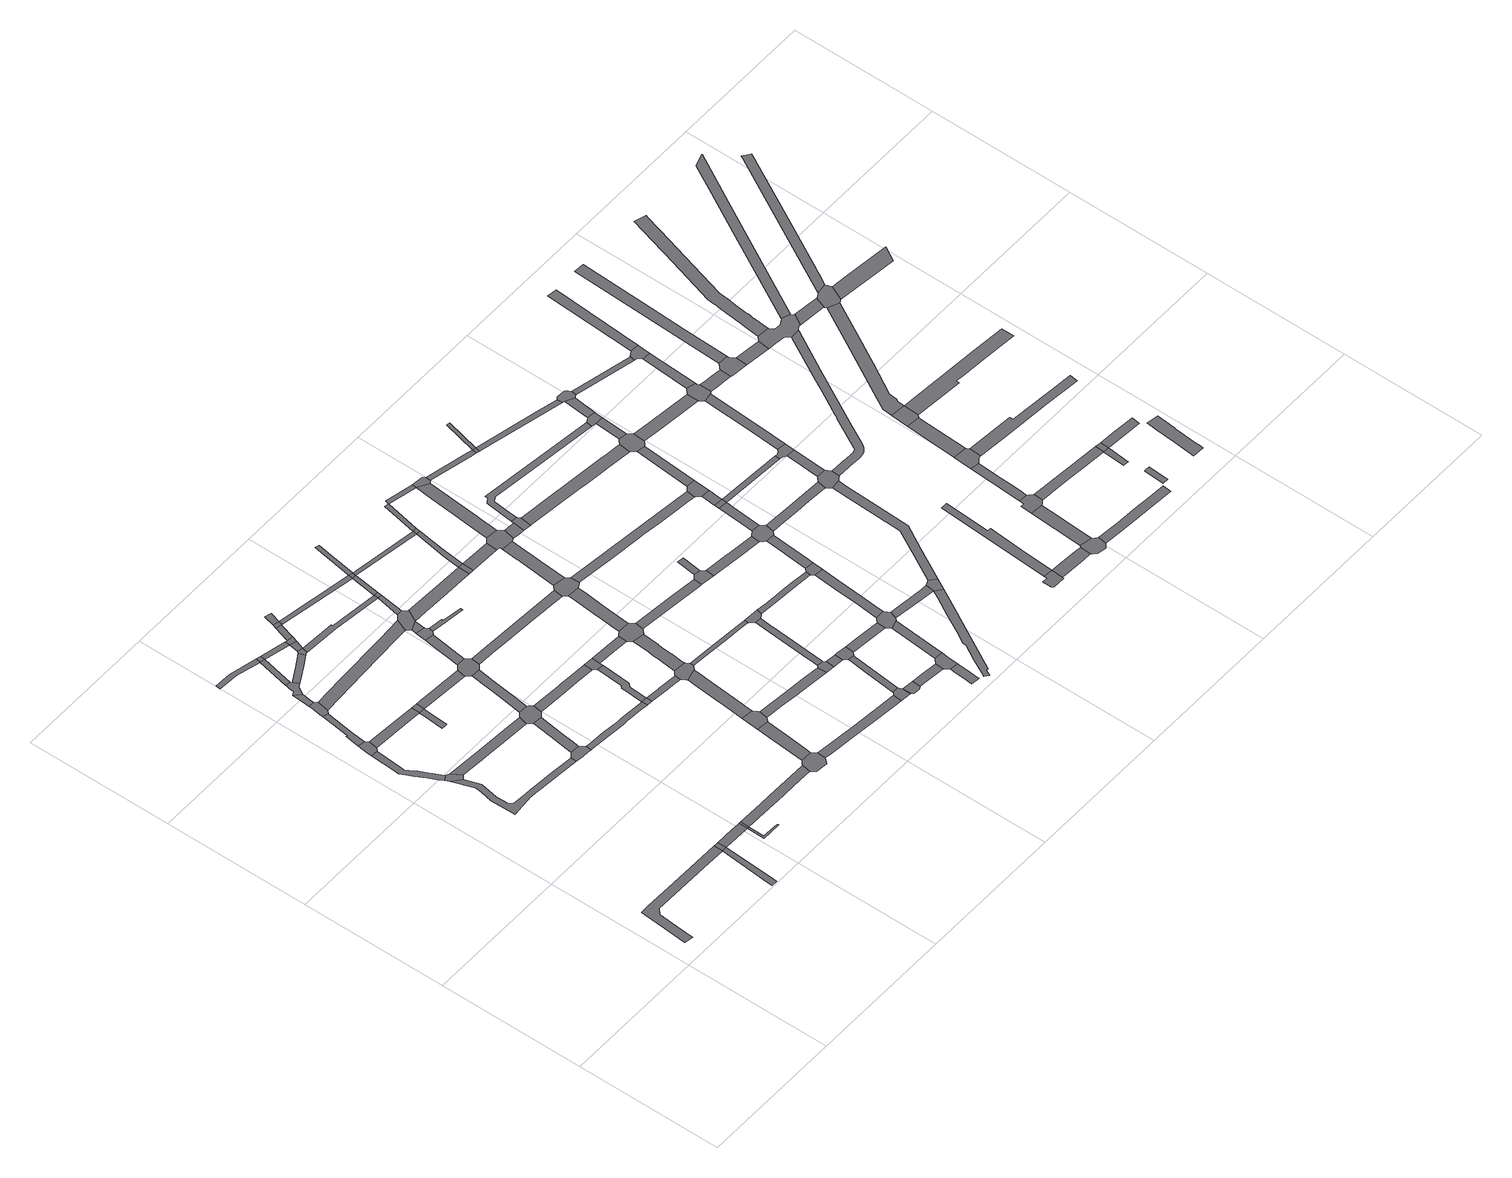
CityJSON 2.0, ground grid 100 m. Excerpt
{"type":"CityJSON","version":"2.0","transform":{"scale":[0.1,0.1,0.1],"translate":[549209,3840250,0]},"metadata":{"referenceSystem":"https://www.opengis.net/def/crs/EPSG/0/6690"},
"CityObjects":{
"road1":{"type":"Road","attributes":{"RoadStructureAttribute.sectionType":"1"},"geometry":[{"type":"MultiSurface","lod":"1","boundaries":[[[0,1,2,3,4,5,6,7,8,9,10,11,12,13,14,15,16,17]]]}]},
"road2":{"type":"Road","attributes":{"RoadStructureAttribute.sectionType":"1"},"geometry":[{"type":"MultiSurface","lod":"1","boundaries":[[[18,19,20,21,22,23,24,25,26,27,28,29,30,31,32,33,34,35,36,37,38,39,40,41,42]]]}]},
"road3":{"type":"Road","attributes":{"RoadStructureAttribute.sectionType":"1"},"geometry":[{"type":"MultiSurface","lod":"1","boundaries":[[[16,43,44,45,46,47]]]}]},
"road4":{"type":"Road","geometry":[{"type":"MultiSurface","lod":"1","boundaries":[[[32,31,48,49,50,51]]]}]},
"road5":{"type":"Road","geometry":[{"type":"MultiSurface","lod":"1","boundaries":[[[52,53,18,42,54,55,56]]]}]},
"road6":{"type":"Road","geometry":[{"type":"MultiSurface","lod":"1","boundaries":[[[17,16,47,57]]]}]},
"road7":{"type":"Road","attributes":{"RoadStructureAttribute.sectionType":"1"},"geometry":[{"type":"MultiSurface","lod":"1","boundaries":[[[58,59,60,61,52,56,62,63]]]}]},
"road8":{"type":"Road","attributes":{"RoadStructureAttribute.sectionType":"1"},"geometry":[{"type":"MultiSurface","lod":"1","boundaries":[[[48,64,65,66,67,68,69,70,71,72,73,74,75,76,77,78,79,80,81,82,83,84,85,86,49]]]}]},
"road9":{"type":"Road","attributes":{"RoadStructureAttribute.sectionType":"1"},"geometry":[{"type":"MultiSurface","lod":"1","boundaries":[[[87,57,47,88,89,90,91,92,93]]]}]},
"road10":{"type":"Road","geometry":[{"type":"MultiSurface","lod":"1","boundaries":[[[94,95,96,97,98,58,63,99,100,101]]]}]},
"road11":{"type":"Road","attributes":{"RoadStructureAttribute.sectionType":"1"},"geometry":[{"type":"MultiSurface","lod":"1","boundaries":[[[55,54,102,103,104]]]}]},
"road12":{"type":"Road","attributes":{"RoadStructureAttribute.sectionType":"1"},"geometry":[{"type":"MultiSurface","lod":"1","boundaries":[[[105,106,107,95,94,108,109]]]}]},
"road13":{"type":"Road","geometry":[{"type":"MultiSurface","lod":"1","boundaries":[[[93,92,110,111]]]}]},
"road14":{"type":"Road","attributes":{"RoadStructureAttribute.sectionType":"1"},"geometry":[{"type":"MultiSurface","lod":"1","boundaries":[[[112,113,114,51,50,115,116,117,118,119]]]}]},
"road15":{"type":"Road","attributes":{"RoadStructureAttribute.sectionType":"1"},"geometry":[{"type":"MultiSurface","lod":"1","boundaries":[[[120,121,122,123,124,125]]]}]},
"road16":{"type":"Road","geometry":[{"type":"MultiSurface","lod":"1","boundaries":[[[126,127,128,129,130,131,105,109,132,133,134,135,136]]]}]},
"road17":{"type":"Road","geometry":[{"type":"MultiSurface","lod":"1","boundaries":[[[92,137,138,139,140,141,142,110]]]}]},
"road18":{"type":"Road","attributes":{"RoadStructureAttribute.sectionType":"1"},"geometry":[{"type":"MultiSurface","lod":"1","boundaries":[[[124,126,136,143]]]}]},
"road19":{"type":"Road","geometry":[{"type":"MultiSurface","lod":"1","boundaries":[[[103,144,145,146,147,148,149,150]]]}]},
"road20":{"type":"Road","geometry":[{"type":"MultiSurface","lod":"1","boundaries":[[[104,103,150,151]]]}]},
"road21":{"type":"Road","geometry":[{"type":"MultiSurface","lod":"1","boundaries":[[[125,124,143,152]]]}]},
"road22":{"type":"Road","geometry":[{"type":"MultiSurface","lod":"1","boundaries":[[[153,154,76,75,155,156,157,158,159,160]]]}]},
"road23":{"type":"Road","attributes":{"RoadStructureAttribute.sectionType":"1"},"geometry":[{"type":"MultiSurface","lod":"1","boundaries":[[[161,162,163,134,133,164,165]]]}]},
"road24":{"type":"Road","attributes":{"RoadStructureAttribute.sectionType":"1"},"geometry":[{"type":"MultiSurface","lod":"1","boundaries":[[[166,167,153,160,168,169,170]]]}]},
"road25":{"type":"Road","attributes":{"RoadStructureAttribute.sectionType":"1"},"geometry":[{"type":"MultiSurface","lod":"1","boundaries":[[[152,143,171,172,173]]]}]},
"road26":{"type":"Road","attributes":{"RoadStructureAttribute.sectionType":"1"},"geometry":[{"type":"MultiSurface","lod":"1","boundaries":[[[174,175,176,111,110,177,178,179,180,181]]]}]},
"road27":{"type":"Road","geometry":[{"type":"MultiSurface","lod":"1","boundaries":[[[182,183,161,165,184,185,186]]]}]},
"road28":{"type":"Road","attributes":{"RoadStructureAttribute.sectionType":"1"},"geometry":[{"type":"MultiSurface","lod":"1","boundaries":[[[187,151,150,188,189]]]}]},
"road29":{"type":"Road","attributes":{"RoadStructureAttribute.sectionType":"1"},"geometry":[{"type":"MultiSurface","lod":"1","boundaries":[[[172,182,186,190]]]}]},
"road30":{"type":"Road","attributes":{"RoadStructureAttribute.sectionType":"1"},"geometry":[{"type":"MultiSurface","lod":"1","boundaries":[[[191,192,193,101,100,194,195,196,197,198]]]}]},
"road31":{"type":"Road","geometry":[{"type":"MultiSurface","lod":"1","boundaries":[[[199,200,201,119,118,202,203,166,170,204,205,206,207,208,209,210]]]}]},
"road32":{"type":"Road","geometry":[{"type":"MultiSurface","lod":"1","boundaries":[[[173,172,190,211,212]]]}]},
"road33":{"type":"Road","attributes":{"RoadStructureAttribute.sectionType":"1"},"geometry":[{"type":"MultiSurface","lod":"1","boundaries":[[[213,214,212,211,215,216]]]}]},
"road34":{"type":"Road","attributes":{"RoadStructureAttribute.sectionType":"1"},"geometry":[{"type":"MultiSurface","lod":"1","boundaries":[[[217,218,219,220,199,210,221,222,223]]]}]},
"road35":{"type":"Road","attributes":{"RoadStructureAttribute.sectionType":"1"},"geometry":[{"type":"MultiSurface","lod":"1","boundaries":[[[224,225,226,227,228,229,230,158,157,231,232,233,234,235,236,237,238]]]}]},
"road36":{"type":"Road","geometry":[{"type":"MultiSurface","lod":"1","boundaries":[[[239,240,213,216,241,242]]]}]},
"road37":{"type":"Road","attributes":{"RoadStructureAttribute.sectionType":"1"},"geometry":[{"type":"MultiSurface","lod":"1","boundaries":[[[243,244,239,242,245]]]}]},
"road38":{"type":"Road","geometry":[{"type":"MultiSurface","lod":"1","boundaries":[[[246,247,248,189,188,249,250,217,223,251,252,253,254,255,256,257]]]}]},
"road39":{"type":"Road","attributes":{"RoadStructureAttribute.sectionType":"1"},"geometry":[{"type":"MultiSurface","lod":"1","boundaries":[[[258,259,260,261,186,185,262,263,264]]]}]},
"road40":{"type":"Road","attributes":{"RoadStructureAttribute.sectionType":"1"},"geometry":[{"type":"MultiSurface","lod":"1","boundaries":[[[265,266,267,268,207,206,269,270,271,272]]]}]},
"road41":{"type":"Road","geometry":[{"type":"MultiSurface","lod":"1","boundaries":[[[273,274,275,181,180,276,277,278,279,280,281,282]]]}]},
"road42":{"type":"Road","attributes":{"RoadStructureAttribute.sectionType":"1"},"geometry":[{"type":"MultiSurface","lod":"1","boundaries":[[[283,284,246,257,285]]]}]},
"road43":{"type":"Road","geometry":[{"type":"MultiSurface","lod":"1","boundaries":[[[238,237,286,287]]]}]},
"road44":{"type":"Road","attributes":{"RoadStructureAttribute.sectionType":"1"},"geometry":[{"type":"MultiSurface","lod":"1","boundaries":[[[288,289,290,291,292,273,282,293,294,295]]]}]},
"road45":{"type":"Road","geometry":[{"type":"MultiSurface","lod":"1","boundaries":[[[296,297,283,285,298,299,300]]]}]},
"road46":{"type":"Road","attributes":{"RoadStructureAttribute.sectionType":"1"},"geometry":[{"type":"MultiSurface","lod":"1","boundaries":[[[301,242,241,302,303]]]}]},
"road47":{"type":"Road","attributes":{"RoadStructureAttribute.sectionType":"1"},"geometry":[{"type":"MultiSurface","lod":"1","boundaries":[[[304,305,296,300]]]}]},
"road48":{"type":"Road","geometry":[{"type":"MultiSurface","lod":"1","boundaries":[[[306,307,308,309,191,198,310,311,305,304,312]]]}]},
"road49":{"type":"Road","attributes":{"RoadStructureAttribute.sectionType":"1"},"geometry":[{"type":"MultiSurface","lod":"1","boundaries":[[[313,314,315,316,317,318,238,287,319,320,321,322,323]]]}]},
"road50":{"type":"Road","geometry":[{"type":"MultiSurface","lod":"1","boundaries":[[[324,325,288,295,326,327,328,329]]]}]},
"road51":{"type":"Road","attributes":{"RoadStructureAttribute.sectionType":"1"},"geometry":[{"type":"MultiSurface","lod":"1","boundaries":[[[330,331,332,287,286,333,334,335,336,337,338]]]}]},
"road52":{"type":"Road","attributes":{"RoadStructureAttribute.sectionType":"1"},"geometry":[{"type":"MultiSurface","lod":"1","boundaries":[[[263,308,307,339]]]}]},
"road53":{"type":"Road","geometry":[{"type":"MultiSurface","lod":"1","boundaries":[[[272,271,313,323,340,341]]]}]},
"road54":{"type":"Road","attributes":{"RoadStructureAttribute.sectionType":"1"},"geometry":[{"type":"MultiSurface","lod":"1","boundaries":[[[342,343,344,345,346,299,298]]]}]},
"road55":{"type":"Road","geometry":[{"type":"MultiSurface","lod":"1","boundaries":[[[347,348,264,263,339]]]}]},
"road56":{"type":"Road","attributes":{"RoadStructureAttribute.sectionType":"1"},"geometry":[{"type":"MultiSurface","lod":"1","boundaries":[[[349,350,351,352,353,354,355,356,357,358,359,360,361,362,363,324,329]]]}]},
"road57":{"type":"Road","attributes":{"RoadStructureAttribute.sectionType":"1"},"geometry":[{"type":"MultiSurface","lod":"1","boundaries":[[[302,264,348,364]]]}]},
"road58":{"type":"Road","attributes":{"RoadStructureAttribute.sectionType":"1"},"geometry":[{"type":"MultiSurface","lod":"1","boundaries":[[[365,366,254,253,367,368,369,370,371]]]}]},
"road59":{"type":"Road","attributes":{"RoadStructureAttribute.sectionType":"1"},"geometry":[{"type":"MultiSurface","lod":"1","boundaries":[[[372,373,374,375,281,280,376,377,378,379,380,381,382,383]]]}]},
"road60":{"type":"Road","geometry":[{"type":"MultiSurface","lod":"1","boundaries":[[[303,302,364,384]]]}]},
"road61":{"type":"Road","attributes":{"RoadStructureAttribute.sectionType":"1"},"geometry":[{"type":"MultiSurface","lod":"1","boundaries":[[[385,341,340,386,387,388,389]]]}]},
"road62":{"type":"Road","geometry":[{"type":"MultiSurface","lod":"1","boundaries":[[[390,391,338,337,392,393,394,359,358,395,396,397,398,399]]]}]},
"road63":{"type":"Road","attributes":{"RoadStructureAttribute.sectionType":"1"},"geometry":[{"type":"MultiSurface","lod":"1","boundaries":[[[400,401,402,403,312,304,404,405,406,407,408,409,410]]]}]},
"road64":{"type":"Road","attributes":{"RoadStructureAttribute.sectionType":"1"},"geometry":[{"type":"MultiSurface","lod":"1","boundaries":[[[411,412,303,384,413,414,415]]]}]},
"road65":{"type":"Road","attributes":{"RoadStructureAttribute.sectionType":"1"},"geometry":[{"type":"MultiSurface","lod":"1","boundaries":[[[416,417,418,419,420,327,326,421,422,423,424,425,426]]]}]},
"road66":{"type":"Road","attributes":{"RoadStructureAttribute.sectionType":"1"},"geometry":[{"type":"MultiSurface","lod":"1","boundaries":[[[427,428,429,430,431,432,433,434,390,399,435,436,437,438,439,440,441]]]}]},
"road67":{"type":"Road","geometry":[{"type":"MultiSurface","lod":"1","boundaries":[[[442,443,389,388,444,427,441,445,446,447,448,449]]]}]},
"road68":{"type":"Road","attributes":{"RoadStructureAttribute.sectionType":"1"},"geometry":[{"type":"MultiSurface","lod":"1","boundaries":[[[450,384,364,451,452,453]]]}]},
"road69":{"type":"Road","attributes":{"RoadStructureAttribute.sectionType":"1"},"geometry":[{"type":"MultiSurface","lod":"1","boundaries":[[[454,455,456,457,458,459,442,449,460,461,462]]]}]},
"road70":{"type":"Road","geometry":[{"type":"MultiSurface","lod":"1","boundaries":[[[410,409,463,464,465]]]}]},
"road71":{"type":"Road","attributes":{"RoadStructureAttribute.sectionType":"1"},"geometry":[{"type":"MultiSurface","lod":"1","boundaries":[[[466,397,396,467,468,469,470,471,472,473]]]}]},
"road72":{"type":"Road","geometry":[{"type":"MultiSurface","lod":"1","boundaries":[[[474,475,476,383,382,477,478]]]}]},
"road73":{"type":"Road","attributes":{"RoadStructureAttribute.sectionType":"1"},"geometry":[{"type":"MultiSurface","lod":"1","boundaries":[[[478,477,479]]]}]},
"road74":{"type":"Road","geometry":[{"type":"MultiSurface","lod":"1","boundaries":[[[480,481,482,483,426,425,484,485,486,487]]]}]},
"road75":{"type":"Road","attributes":{"RoadStructureAttribute.sectionType":"1"},"geometry":[{"type":"MultiSurface","lod":"1","boundaries":[[[452,488,410,465,489,490]]]}]},
"road76":{"type":"Road","geometry":[{"type":"MultiSurface","lod":"1","boundaries":[[[491,492,371,370,493,494,454,462,495,496,497,498,499,500]]]}]},
"road77":{"type":"Road","geometry":[{"type":"MultiSurface","lod":"1","boundaries":[[[478,479,501,502,503,504]]]}]},
"road78":{"type":"Road","attributes":{"RoadStructureAttribute.sectionType":"1"},"geometry":[{"type":"MultiSurface","lod":"1","boundaries":[[[505,506,475,474,507,508]]]}]},
"road79":{"type":"Road","attributes":{"RoadStructureAttribute.sectionType":"1"},"geometry":[{"type":"MultiSurface","lod":"1","boundaries":[[[509,465,464,510,511]]]}]},
"road80":{"type":"Road","attributes":{"RoadStructureAttribute.sectionType":"1"},"geometry":[{"type":"MultiSurface","lod":"1","boundaries":[[[512,485,484,513,514]]]}]},
"road81":{"type":"Road","attributes":{"RoadStructureAttribute.sectionType":"1"},"geometry":[{"type":"MultiSurface","lod":"1","boundaries":[[[515,516,517,518,519,520,480,487,521,522,523,524]]]}]},
"road82":{"type":"Road","geometry":[{"type":"MultiSurface","lod":"1","boundaries":[[[525,453,452,490]]]}]},
"road83":{"type":"Road","attributes":{"RoadStructureAttribute.sectionType":"1"},"geometry":[{"type":"MultiSurface","lod":"1","boundaries":[[[526,527,447,446,528,529,530,531,532,533,534,535]]]}]},
"road84":{"type":"Road","attributes":{"RoadStructureAttribute.sectionType":"1"},"geometry":[{"type":"MultiSurface","lod":"1","boundaries":[[[536,537,538,539,491,500,540,541,542,543]]]}]},
"road85":{"type":"Road","geometry":[{"type":"MultiSurface","lod":"1","boundaries":[[[544,514,513,505,508,545,546]]]}]},
"road86":{"type":"Road","attributes":{"RoadStructureAttribute.sectionType":"1"},"geometry":[{"type":"MultiSurface","lod":"1","boundaries":[[[547,504,503,548,549,550,551]]]}]},
"road87":{"type":"Road","attributes":{"RoadStructureAttribute.sectionType":"1"},"geometry":[{"type":"MultiSurface","lod":"1","boundaries":[[[552,453,525,553]]]}]},
"road88":{"type":"Road","geometry":[{"type":"MultiSurface","lod":"1","boundaries":[[[554,555,473,472,556,515,524,557,558,559]]]}]},
"road89":{"type":"Road","geometry":[{"type":"MultiSurface","lod":"1","boundaries":[[[560,561,562,511,510,563,536,543,564,565,566,567]]]}]},
"road90":{"type":"Road","attributes":{"RoadStructureAttribute.sectionType":"1"},"geometry":[{"type":"MultiSurface","lod":"1","boundaries":[[[568,569,570,571,572,573,574,575]]]}]},
"road91":{"type":"Road","geometry":[{"type":"MultiSurface","lod":"1","boundaries":[[[576,551,550,568,575,577,578]]]}]},
"road92":{"type":"Road","attributes":{"RoadStructureAttribute.sectionType":"1"},"geometry":[{"type":"MultiSurface","lod":"1","boundaries":[[[579,580,546,545,581,582,583,584,585]]]}]},
"road93":{"type":"Road","attributes":{"RoadStructureAttribute.sectionType":"1"},"geometry":[{"type":"MultiSurface","lod":"1","boundaries":[[[586,587,565,564,588,589,590]]]}]},
"road94":{"type":"Road","attributes":{"RoadStructureAttribute.sectionType":"1"},"geometry":[{"type":"MultiSurface","lod":"1","boundaries":[[[591,553,592,593,594,595]]]}]},
"road95":{"type":"Road","attributes":{"RoadStructureAttribute.sectionType":"1"},"geometry":[{"type":"MultiSurface","lod":"1","boundaries":[[[594,596,597,598,560,567,599,600,601,602,603]]]}]},
"road96":{"type":"Road","geometry":[{"type":"MultiSurface","lod":"1","boundaries":[[[604,590,589,605,606,607]]]}]},
"road97":{"type":"Road","geometry":[{"type":"MultiSurface","lod":"1","boundaries":[[[608,535,534,609,610,611]]]}]},
"road98":{"type":"Road","attributes":{"RoadStructureAttribute.sectionType":"1"},"geometry":[{"type":"MultiSurface","lod":"1","boundaries":[[[612,613,614,615,576,578]]]}]},
"road99":{"type":"Road","geometry":[{"type":"MultiSurface","lod":"1","boundaries":[[[616,617,608,611]]]}]},
"road100":{"type":"Road","attributes":{"RoadStructureAttribute.sectionType":"1"},"geometry":[{"type":"MultiSurface","lod":"1","boundaries":[[[618,619,620,559,558,621,622,623,624,625]]]}]},
"road101":{"type":"Road","geometry":[{"type":"MultiSurface","lod":"1","boundaries":[[[595,594,603,626,627,628,629,630,631]]]}]},
"road102":{"type":"Road","geometry":[{"type":"MultiSurface","lod":"1","boundaries":[[[632,633,634,635,585,584,613,612,636,637]]]}]},
"road103":{"type":"Road","attributes":{"RoadStructureAttribute.sectionType":"1"},"geometry":[{"type":"MultiSurface","lod":"1","boundaries":[[[638,497,496,639,640,641,642,643,644,645,646,647]]]}]},
"road104":{"type":"Road","attributes":{"RoadStructureAttribute.sectionType":"1"},"geometry":[{"type":"MultiSurface","lod":"1","boundaries":[[[648,649,650,651,652,653,654,655,656,657,658,659,660,661,662,663,664,665,666,667]]]}]},
"road105":{"type":"Road","attributes":{"RoadStructureAttribute.sectionType":"1"},"geometry":[{"type":"MultiSurface","lod":"1","boundaries":[[[668,669,670,671,633,632,672,673,674,675]]]}]},
"road106":{"type":"Road","attributes":{"RoadStructureAttribute.sectionType":"1"},"geometry":[{"type":"MultiSurface","lod":"1","boundaries":[[[676,677,678,610,609,679,680,681,682]]]}]},
"road107":{"type":"Road","attributes":{"RoadStructureAttribute.sectionType":"1"},"geometry":[{"type":"MultiSurface","lod":"1","boundaries":[[[683,684,685,686,687,637,636,688,648,689]]]}]},
"road108":{"type":"Road","attributes":{"RoadStructureAttribute.sectionType":"1"},"geometry":[{"type":"MultiSurface","lod":"1","boundaries":[[[690,691,629,628,692,693,694]]]}]},
"road109":{"type":"Road","geometry":[{"type":"MultiSurface","lod":"1","boundaries":[[[695,625,624,668,675,696]]]}]},
"road110":{"type":"Road","attributes":{"RoadStructureAttribute.sectionType":"1"},"geometry":[{"type":"MultiSurface","lod":"1","boundaries":[[[697,698,699,695,696,700,701]]]}]},
"road111":{"type":"Road","attributes":{"RoadStructureAttribute.sectionType":"1"},"geometry":[{"type":"MultiSurface","lod":"1","boundaries":[[[702,703,704,705,706,606,605,707,708,709,710,711,712,713,714]]]}]},
"road112":{"type":"Road","geometry":[{"type":"MultiSurface","lod":"1","boundaries":[[[694,693,715,716]]]}]},
"road113":{"type":"Road","geometry":[{"type":"MultiSurface","lod":"1","boundaries":[[[717,718,719,682,681,720,721,697,701,722,723,724,725,726]]]}]},
"road114":{"type":"Road","geometry":[{"type":"MultiSurface","lod":"1","boundaries":[[[727,689,648,667,728]]]}]},
"road115":{"type":"Road","attributes":{"RoadStructureAttribute.sectionType":"1"},"geometry":[{"type":"MultiSurface","lod":"1","boundaries":[[[729,730,731,732,733,734,604,607,735,736,737,738,739,740]]]}]},
"road116":{"type":"Road","attributes":{"RoadStructureAttribute.sectionType":"1"},"geometry":[{"type":"MultiSurface","lod":"1","boundaries":[[[741,694,716,742]]]}]},
"road117":{"type":"Road","attributes":{"RoadStructureAttribute.sectionType":"1"},"geometry":[{"type":"MultiSurface","lod":"1","boundaries":[[[743,744,745,746,717,726,747,748]]]}]},
"road118":{"type":"Road","geometry":[{"type":"MultiSurface","lod":"1","boundaries":[[[749,743,748,750]]]}]},
"road119":{"type":"Road","attributes":{"RoadStructureAttribute.sectionType":"1"},"geometry":[{"type":"MultiSurface","lod":"1","boundaries":[[[751,749,750,752,753]]]}]},
"road120":{"type":"Road","geometry":[{"type":"MultiSurface","lod":"1","boundaries":[[[754,755,756,647,646,757,758,759,760,751,753,761,762]]]}]},
"road121":{"type":"Road","attributes":{"RoadStructureAttribute.sectionType":"1"},"geometry":[{"type":"MultiSurface","lod":"1","boundaries":[[[763,764,765,716,715,766,767,768]]]}]},
"road122":{"type":"Road","attributes":{"RoadStructureAttribute.sectionType":"1"},"geometry":[{"type":"MultiSurface","lod":"1","boundaries":[[[769,723,722,770,771,772,773,774]]]}]},
"road123":{"type":"Road","attributes":{"RoadStructureAttribute.sectionType":"1"},"geometry":[{"type":"MultiSurface","lod":"1","boundaries":[[[775,776,777,778,779,780,781,782,783,784,785,786,787,788,727,728]]]}]},
"road124":{"type":"Road","attributes":{"RoadStructureAttribute.sectionType":"1"},"geometry":[{"type":"MultiSurface","lod":"1","boundaries":[[[789,754,762,790]]]}]},
"road125":{"type":"Road","geometry":[{"type":"MultiSurface","lod":"1","boundaries":[[[791,792,793,794,795,796,797,798,799,800]]]}]},
"road126":{"type":"Road","attributes":{"RoadStructureAttribute.sectionType":"1"},"geometry":[{"type":"MultiSurface","lod":"1","boundaries":[[[750,748,801,802]]]}]},
"road127":{"type":"Road","geometry":[{"type":"MultiSurface","lod":"1","boundaries":[[[803,804,714,713,805,789,790,806,807,808,809,810]]]}]},
"road128":{"type":"Road","attributes":{"RoadStructureAttribute.sectionType":"1"},"geometry":[{"type":"MultiSurface","lod":"1","boundaries":[[[811,803,810,812]]]}]},
"road129":{"type":"Road","attributes":{"RoadStructureAttribute.sectionType":"1"},"geometry":[{"type":"MultiSurface","lod":"1","boundaries":[[[799,813,814,815,816,817,818,800]]]}]},
"road130":{"type":"Road","attributes":{"RoadStructureAttribute.sectionType":"1"},"geometry":[{"type":"MultiSurface","lod":"1","boundaries":[[[819,820,821,822,823,824,791,800]]]}]},
"road131":{"type":"Road","geometry":[{"type":"MultiSurface","lod":"1","boundaries":[[[825,740,739,811,812,826,827]]]}]},
"road132":{"type":"Road","attributes":{"RoadStructureAttribute.sectionType":"1"},"geometry":[{"type":"MultiSurface","lod":"1","boundaries":[[[828,829,825,827,830]]]}]},
"road133":{"type":"Road","geometry":[{"type":"MultiSurface","lod":"1","boundaries":[[[831,832,833,774,773,781,780,834,835,836,837,838,839,840]]]}]},
"road134":{"type":"Road","geometry":[{"type":"MultiSurface","lod":"1","boundaries":[[[841,842,843,768,767,844,828,830,845,846,847,848,849]]]}]},
"road135":{"type":"Road","attributes":{"RoadStructureAttribute.sectionType":"1"},"geometry":[{"type":"MultiSurface","lod":"1","boundaries":[[[850,851,852,831,840,853]]]}]},
"road136":{"type":"Road","geometry":[{"type":"MultiSurface","lod":"1","boundaries":[[[854,816,815,855,856,857,858,859,860,861,862,863,864,865]]]}]},
"road137":{"type":"Road","attributes":{"RoadStructureAttribute.sectionType":"1"},"geometry":[{"type":"MultiSurface","lod":"1","boundaries":[[[866,808,807,867,868,869]]]}]},
"road138":{"type":"Road","geometry":[{"type":"MultiSurface","lod":"1","boundaries":[[[870,871,872,873,802,801,874,875,876,850,853,877,878]]]}]},
"road139":{"type":"Road","attributes":{"RoadStructureAttribute.sectionType":"1"},"geometry":[{"type":"MultiSurface","lod":"1","boundaries":[[[879,854,865,880,881,882,883]]]}]},
"road140":{"type":"Road","attributes":{"RoadStructureAttribute.sectionType":"1"},"geometry":[{"type":"MultiSurface","lod":"1","boundaries":[[[884,885,886,887,870,878]]]}]},
"road141":{"type":"Road","geometry":[{"type":"MultiSurface","lod":"1","boundaries":[[[888,889,890,891,892,879,883,893,894,895,896,897,898,899]]]}]},
"road142":{"type":"Road","attributes":{"RoadStructureAttribute.sectionType":"1"},"geometry":[{"type":"MultiSurface","lod":"1","boundaries":[[[900,847,846,901,902]]]}]},
"road143":{"type":"Road","attributes":{"RoadStructureAttribute.sectionType":"1"},"geometry":[{"type":"MultiSurface","lod":"1","boundaries":[[[903,904,888,899,905,906,907,908]]]}]},
"road144":{"type":"Road","geometry":[{"type":"MultiSurface","lod":"1","boundaries":[[[909,910,911,869,868,912,913,886,885,914,915,916,917,918,919,920,921,922,923,924,925]]]}]},
"road145":{"type":"Road","attributes":{"RoadStructureAttribute.sectionType":"1"},"geometry":[{"type":"MultiSurface","lod":"1","boundaries":[[[926,927,928,862,861,929,930,931,932,933,934,935]]]}]},
"road146":{"type":"Road","attributes":{"RoadStructureAttribute.sectionType":"1"},"geometry":[{"type":"MultiSurface","lod":"1","boundaries":[[[936,909,925,937]]]}]},
"road147":{"type":"Road","geometry":[{"type":"MultiSurface","lod":"1","boundaries":[[[938,903,908,939,940,941,942,943,944]]]}]},
"road148":{"type":"Road","attributes":{"RoadStructureAttribute.sectionType":"1"},"geometry":[{"type":"MultiSurface","lod":"1","boundaries":[[[945,946,947,948,918,917,949,950,951,952,953,954]]]}]},
"road149":{"type":"Road","geometry":[{"type":"MultiSurface","lod":"1","boundaries":[[[955,956,902,901,957,958,936,937,959]]]}]},
"road150":{"type":"Road","attributes":{"RoadStructureAttribute.sectionType":"1"},"geometry":[{"type":"MultiSurface","lod":"1","boundaries":[[[960,961,962,963,964,965,966,967,968,969,970,971,972,973,974,975,976,977,978,979,980,981,982,983,984,985,986,987,988,989,990,991,992,993,994,995,996,997,998,999,1000,1001,1002,1003,1004,1005,837,836]]]}]},
"road151":{"type":"Road","attributes":{"RoadStructureAttribute.sectionType":"1"},"geometry":[{"type":"MultiSurface","lod":"1","boundaries":[[[1006,1007,938,944,1008]]]}]},
"road152":{"type":"Road","attributes":{"RoadStructureAttribute.sectionType":"1"},"geometry":[{"type":"MultiSurface","lod":"1","boundaries":[[[1009,896,895,1010,1011,1012,1013,1014,1015]]]}]},
"road153":{"type":"Road","geometry":[{"type":"MultiSurface","lod":"1","boundaries":[[[1016,1017,1018,1019,954,953,1020,1021,1022,1023,1024,1025,1026,1027,1028,1029]]]}]},
"road154":{"type":"Road","geometry":[{"type":"MultiSurface","lod":"1","boundaries":[[[1030,1006,1008,1031,1032]]]}]},
"road155":{"type":"Road","attributes":{"RoadStructureAttribute.sectionType":"1"},"geometry":[{"type":"MultiSurface","lod":"1","boundaries":[[[1033,955,959,1034]]]}]},
"road156":{"type":"Road","geometry":[{"type":"MultiSurface","lod":"1","boundaries":[[[1035,1036,1037,1038,1039]]]}]},
"road157":{"type":"Road","attributes":{"RoadStructureAttribute.sectionType":"1"},"geometry":[{"type":"MultiSurface","lod":"1","boundaries":[[[1040,1024,1023,1041,1042]]]}]},
"road158":{"type":"Road","geometry":[{"type":"MultiSurface","lod":"1","boundaries":[[[1014,1043,1044,1045,1046]]]}]},
"road159":{"type":"Road","attributes":{"RoadStructureAttribute.sectionType":"1"},"geometry":[{"type":"MultiSurface","lod":"1","boundaries":[[[1047,1016,1029,1048,1049,1050]]]}]},
"road160":{"type":"Road","geometry":[{"type":"MultiSurface","lod":"1","boundaries":[[[1015,1014,1046,1051]]]}]},
"road161":{"type":"Road","attributes":{"RoadStructureAttribute.sectionType":"1"},"geometry":[{"type":"MultiSurface","lod":"1","boundaries":[[[1052,1053,1054,1055,943,942,1056,1057,1058,1059]]]}]},
"road162":{"type":"Road","attributes":{"RoadStructureAttribute.sectionType":"1"},"geometry":[{"type":"MultiSurface","lod":"1","boundaries":[[[1060,1061,1062,1063,1064,1030,1032,1065,1066,1067,1068,1069,1070,1071]]]}]},
"road163":{"type":"Road","attributes":{"RoadStructureAttribute.sectionType":"1"},"geometry":[{"type":"MultiSurface","lod":"1","boundaries":[[[1072,1051,1046,1073,1074,1075]]]}]},
"road164":{"type":"Road","geometry":[{"type":"MultiSurface","lod":"1","boundaries":[[[1076,1042,1041,1077,1078,1079,981,980,1080,1081,1082,1083,1084,1085,1086,1087,1088,1089,1090,1091,1092,1093,1094,1095,1096,1097,1098]]]}]},
"road165":{"type":"Road","attributes":{"RoadStructureAttribute.sectionType":"1"},"geometry":[{"type":"MultiSurface","lod":"1","boundaries":[[[1099,1100,1101,1102,1103,1104,1105,1106,1107,1108,1109,1110,1111,1112]]]}]},
"road166":{"type":"Road","attributes":{"RoadStructureAttribute.sectionType":"1"},"geometry":[{"type":"MultiSurface","lod":"1","boundaries":[[[1113,1032,1031,1114,1115,1116,1117,1118,1119]]]}]},
"road167":{"type":"Road","attributes":{"RoadStructureAttribute.sectionType":"1"},"geometry":[{"type":"MultiSurface","lod":"1","boundaries":[[[1120,1085,1084,1121,1122,1123,1124]]]}]},
"road168":{"type":"Road","attributes":{"RoadStructureAttribute.sectionType":"1"},"geometry":[{"type":"MultiSurface","lod":"1","boundaries":[[[1125,1126,1127,1128,1129,1130,1131,1132,1133,1134,1135,1136,1137,1138,1139,1140,1141,1076,1098,1142,1143,1144,1145,1146,1147,1148,1149,1150,1151,1152,1153,1154,1155,1156,1157,1158,1159,1160]]]}]},
"road169":{"type":"Road","geometry":[{"type":"MultiSurface","lod":"1","boundaries":[[[1161,1162,1163,1164,1165,1166,1124,1123,1167,1168,1169,1060,1071,1170,1171]]]}]},
"road170":{"type":"Road","attributes":{"RoadStructureAttribute.sectionType":"1"},"geometry":[{"type":"MultiSurface","lod":"1","boundaries":[[[1172,1171,1170,1173,1174]]]}]},
"road171":{"type":"Road","attributes":{"RoadStructureAttribute.sectionType":"1"},"geometry":[{"type":"MultiSurface","lod":"1","boundaries":[[[1175,1176,1177,1178,1179,1180,1181,1182,1183,1093,1092]]]}]},
"road172":{"type":"Road","attributes":{"RoadStructureAttribute.sectionType":"1"},"geometry":[{"type":"MultiSurface","lod":"1","boundaries":[[[1184,1185,1186,1187,1188,1189,1190,1163,1162,1191,1192,1193,1194,1195,1196,1197,1198]]]}]}
},
"vertices":[
[489,460,0],[211,464,0],[206,464,0],[150,464,0],[148,436,0],[135,283,0],[123,129,0],[123,124,0],[182,117,0],[191,240,0],[202,373,0],[237,403,0],[333,403,0],[587,399,0],[686,398,0],[803,397,0],[807,397,0],[807,457,0],
[134,2416,0],[129,2334,0],[133,2333,0],[124,2224,0],[123,2210,0],[123,2208,0],[125,2205,0],[150,2155,0],[157,2141,0],[164,2127,0],[200,2059,0],[208,2044,0],[229,2003,0],[245,1973,0],[278,1996,0],[267,2017,0],[243,2062,0],[240,2069,0],[203,2141,0],[198,2151,0],[192,2160,0],[164,2205,0],[165,2210,0],[166,2225,0],[180,2413,0],
[778,40,0],[776,12,0],[816,8,0],[818,38,0],[840,396,0],
[259,1942,0],[318,1896,0],[343,1917,0],[302,1980,0],
[146,2522,0],[136,2449,0],[200,2431,0],[210,2493,0],[193,2515,0],
[840,457,0],
[197,2822,0],[170,2623,0],[169,2619,0],[160,2621,0],[206,2618,0],[231,2810,0],
[309,1798,0],[305,1755,0],[289,1668,0],[292,1513,0],[292,1496,0],[323,1499,0],[456,1509,0],[459,1509,0],[493,1506,0],[543,1502,0],[714,1487,0],[828,1477,0],[830,1518,0],[679,1531,0],[529,1543,0],[497,1546,0],[456,1548,0],[452,1549,0],[352,1557,0],[341,1568,0],[332,1578,0],[330,1665,0],[354,1790,0],
[970,455,0],[840,397,0],[849,397,0],[1021,394,0],[1030,394,0],[1032,394,0],[1032,455,0],
[249,2931,0],[209,2930,0],[208,2909,0],[208,2908,0],[198,2830,0],[235,2814,0],[252,2831,0],[267,2912,0],
[513,2412,0],[562,2408,0],[566,2468,0],
[219,3057,0],[211,2954,0],[211,2949,0],[251,2950,0],[259,3018,0],
[1045,394,0],[1045,454,0],
[808,1946,0],[547,1963,0],[315,1979,0],[481,1907,0],[558,1902,0],[689,1893,0],[875,1880,0],[890,1940,0],
[122,3439,0],[3,3445,0],[1,3413,0],[140,3402,0],[300,3361,0],[308,3395,0],
[254,3138,0],[251,3124,0],[249,3116,0],[243,3085,0],[245,3073,0],[244,3072,0],[289,3070,0],[315,3084,0],[295,3119,0],[292,3124,0],[288,3131,0],
[1031,271,0],[1162,270,0],[1163,270,0],[1162,275,0],[1161,280,0],[1043,284,0],
[333,3354,0],
[561,2394,0],[561,2385,0],[551,2234,0],[570,2232,0],[589,2231,0],[601,2397,0],[602,2406,0],
[606,2465,0],
[341,3387,0],
[864,1544,0],[853,1536,0],[882,1472,0],[920,1469,0],[950,1466,0],[953,1506,0],[933,1529,0],[925,1538,0],
[488,3234,0],[396,3178,0],[305,3125,0],[434,3151,0],[508,3194,0],
[905,1848,0],[887,1710,0],[933,1596,0],[942,1671,0],[966,1844,0],
[507,3314,0],[511,3313,0],[514,3346,0],
[1455,450,0],[1308,453,0],[1226,453,0],[1227,392,0],[1309,392,0],[1509,390,0],[1594,389,0],[1605,447,0],
[499,3245,0],[491,3235,0],[524,3201,0],[529,3200,0],[537,3239,0],
[638,2463,0],[944,2382,0],[954,2442,0],
[556,3299,0],
[1041,2947,0],[867,2938,0],[483,2921,0],[596,2847,0],[921,2862,0],[978,2865,0],[1004,2866,0],[1007,2866,0],
[921,1963,0],[910,1956,0],[902,1949,0],[885,1870,0],[897,1857,0],[977,1852,0],[990,1863,0],[1001,1872,0],[1010,1932,0],[1000,1942,0],[991,1953,0],[983,1961,0],
[568,3337,0],[528,3343,0],
[563,3452,0],[530,3349,0],[600,3441,0],[602,3446,0],
[971,2351,0],[956,2233,0],[954,2204,0],[940,2100,0],[996,2072,0],[1018,2233,0],[1032,2348,0],
[1406,1470,0],[1340,1476,0],[1292,1480,0],[1250,1482,0],[1216,1483,0],[1096,1494,0],[985,1503,0],[982,1464,0],[1015,1461,0],[1217,1444,0],[1250,1442,0],[1293,1440,0],[1344,1436,0],[1418,1429,0],[1417,1469,0],
[572,3481,0],[569,3471,0],[609,3445,0],[612,3471,0],
[591,3559,0],[590,3554,0],[633,3546,0],
[986,2468,0],[975,2459,0],[966,2451,0],[953,2372,0],[963,2361,0],[1042,2356,0],[1055,2365,0],[1067,2375,0],[1071,2434,0],[1063,2445,0],[1055,2456,0],[1047,2467,0],
[779,3211,0],[779,3216,0],[779,3223,0],[702,3228,0],[769,3183,0],[1107,3143,0],[1110,3172,0],
[1363,1909,0],[1238,1916,0],[1212,1917,0],[1115,1924,0],[1212,1858,0],[1303,1854,0],[1433,1845,0],[1436,1904,0],
[1632,474,0],[1631,473,0],[1614,457,0],[1604,377,0],[1621,357,0],[1700,348,0],[1720,371,0],[1730,382,0],[1734,441,0],[1711,473,0],
[1020,2726,0],[1015,2687,0],[1079,2719,0],
[1455,1426,0],[1457,1466,0],
[1663,822,0],[1662,809,0],[1660,788,0],[1658,758,0],[1656,733,0],[1716,525,0],[1729,667,0],[1743,812,0],
[1029,2804,0],[1027,2788,0],[1099,2740,0],[1104,2770,0],[1089,2793,0],
[614,3471,0],[1134,3351,0],[1139,3381,0],
[1098,2866,0],[1034,2838,0],
[1114,2976,0],[1113,2977,0],[1074,2973,0],[1044,2949,0],[1012,2861,0],[1032,2840,0],[1140,2946,0],
[1455,1820,0],[1444,1640,0],[1427,1623,0],[1427,1616,0],[1426,1599,0],[1417,1475,0],[1457,1475,0],[1465,1596,0],[1466,1597,0],[1485,1618,0],[1499,1816,0],
[1674,943,0],[1665,838,0],[1766,839,0],[1777,896,0],[1770,908,0],[1754,933,0],
[1558,1457,0],[1557,1457,0],[1543,1458,0],[1569,1416,0],[1646,1409,0],[1676,1406,0],[1683,1406,0],[1687,1405,0],[1690,1445,0],
[1135,3139,0],
[1500,1841,0],[1503,1900,0],
[1205,2726,0],[1336,2710,0],[1336,2724,0],[1202,2743,0],[1204,2757,0],
[1137,3156,0],[1139,3173,0],
[1756,965,0],[1757,974,0],[1757,975,0],[1762,1029,0],[1764,1052,0],[1772,1144,0],[1784,1277,0],[1793,1366,0],[1793,1368,0],[1795,1390,0],[1713,1368,0],[1708,1320,0],[1694,1159,0],[1687,1086,0],[1678,988,0],
[1162,3350,0],
[1551,2406,0],[1207,2427,0],[1207,2367,0],[1265,2363,0],[1510,2348,0],[1770,2331,0],[1776,2393,0],
[2342,378,0],[2229,389,0],[2047,408,0],[1890,424,0],[1765,378,0],[1846,369,0],[1952,359,0],[2017,352,0],[2125,340,0],[2273,325,0],[2344,318,0],[2348,378,0],
[1166,3374,0],
[1579,1895,0],[1505,1841,0],[1621,1834,0],[1726,1827,0],[1729,1885,0],
[1722,1471,0],[1700,1454,0],[1688,1405,0],[1695,1395,0],[1708,1376,0],[1817,1410,0],[1820,1412,0],[1822,1438,0],[1820,1441,0],[1802,1464,0],
[1577,2930,0],[1380,2937,0],[1202,2943,0],[1167,2945,0],[1202,2865,0],[1228,2863,0],[1384,2857,0],[1511,2854,0],[1530,2853,0],[1575,2852,0],[1577,2931,0],
[1187,3664,0],[1140,3389,0],[1167,3381,0],[1196,3557,0],[1212,3657,0],
[2219,851,0],[2126,861,0],[2109,862,0],[2083,865,0],[1910,882,0],[1794,836,0],[1889,825,0],[1999,813,0],[2120,800,0],[2251,788,0],[2247,848,0],
[1750,1797,0],[1740,1678,0],[1740,1673,0],[1736,1633,0],[1735,1620,0],[1735,1618,0],[1731,1576,0],[1731,1574,0],[1804,1486,0],[1811,1567,0],[1811,1572,0],[1814,1603,0],[1820,1669,0],[1820,1671,0],[1830,1783,0],
[1761,1909,0],[1740,1893,0],[1733,1818,0],[1852,1807,0],[1860,1815,0],[1866,1873,0],[1859,1882,0],[1842,1906,0],
[1197,3370,0],[1198,3345,0],[1628,3277,0],[1630,3304,0],
[1795,2302,0],[1790,2241,0],[1777,2101,0],[1777,2100,0],[1772,2040,0],[1764,1943,0],[1859,2102,0],[1873,2242,0],[1878,2299,0],
[1595,2851,0],[1609,2851,0],[1612,2929,0],
[2046,1420,0],[1920,1405,0],[2011,1397,0],[2107,1389,0],[2219,1379,0],[2269,1375,0],[2270,1375,0],[2271,1401,0],
[2407,395,0],[2367,394,0],[2367,392,0],[2417,310,0],[2421,370,0],
[2421,310,0],
[2260,861,0],[2257,858,0],[2256,857,0],[2249,848,0],[2308,782,0],[2313,841,0],[2303,852,0],[2300,856,0],
[1590,3054,0],[1630,3097,0],[1656,3272,0],
[1806,2420,0],[1777,2392,0],[1772,2329,0],[1775,2326,0],[1906,2315,0],[1915,2320,0],[1910,2379,0],[1904,2387,0],[1900,2392,0],[1888,2407,0],
[2435,295,0],[2475,291,0],[2497,302,0],[2502,361,0],
[2406,750,0],[2391,617,0],[2431,613,0],[2446,745,0],
[1615,2929,0],[1817,2844,0],[1821,2921,0],
[2326,840,0],[2382,774,0],[2386,834,0],
[2300,1341,0],[2291,1248,0],[2291,1246,0],[2290,1238,0],[2267,934,0],[2262,888,0],[2301,868,0],[2331,1245,0],[2331,1246,0],[2342,1339,0],
[1660,3304,0],
[2156,1842,0],[1953,1864,0],[1893,1812,0],[2020,1797,0],[2197,1778,0],[2224,1775,0],[2226,1775,0],[2322,1764,0],[2336,1763,0],[2341,1822,0],
[1842,2820,0],[1832,2702,0],[1832,2694,0],[1830,2683,0],[1903,2594,0],[1910,2675,0],[1911,2684,0],[1922,2814,0],
[2406,832,0],[2467,764,0],[2471,825,0],
[2563,355,0],[2523,300,0],[2619,291,0],[2685,283,0],[2688,341,0],
[1681,3552,0],[1711,3546,0],
[2327,1397,0],[2287,1400,0],[2283,1360,0],[2360,1352,0],[2368,1358,0],[2379,1393,0],
[1854,2946,0],[1832,2930,0],[1825,2925,0],[1844,2843,0],[1944,2826,0],[1962,2903,0],[1951,2916,0],[1933,2938,0],
[2710,249,0],[2708,225,0],[2700,117,0],[2697,85,0],[2755,78,0],[2755,91,0],[2762,174,0],[2767,242,0],
[2720,371,0],[2774,328,0],[2777,364,0],
[2694,801,0],[2566,814,0],[2480,763,0],[2540,757,0],[2637,747,0],[2724,738,0],[2727,798,0],
[2020,2898,0],[1994,2900,0],[1995,2820,0],[2030,2816,0],[2039,2896,0],
[1717,3574,0],[1717,3544,0],[1903,3503,0],[1905,3502,0],[1908,3532,0],
[1893,3368,0],[1880,3223,0],[1868,3096,0],[1948,3088,0],[1948,3090,0],[1959,3207,0],[1972,3353,0],[1981,3458,0],
[2041,2913,0],[2084,2810,0],[2093,2889,0],[2082,2909,0],
[2370,1845,0],[2430,1752,0],[2435,1812,0],[2413,1837,0],
[2808,723,0],[2747,703,0],[2745,681,0],[2738,593,0],
[2429,1973,0],[2386,1978,0],
[2657,1371,0],[2589,1376,0],[2467,1386,0],[2429,1354,0],[2529,1346,0],[2640,1338,0],[2779,1326,0],[2782,1360,0],
[1984,3460,0],[1997,3471,0],[1999,3473,0],[2000,3508,0],[1989,3520,0],[1987,3522,0],
[2816,826,0],[2756,824,0],[2745,814,0],[2737,807,0],[2823,739,0],[2839,789,0],
[2363,2329,0],[2181,2290,0],[2378,2268,0],[2437,2262,0],[2553,2248,0],[2699,2231,0],[2787,2221,0],[2818,2217,0],[2836,2215,0],[2843,2273,0],
[3121,699,0],[3094,651,0],[3024,523,0],[2955,398,0],[2910,317,0],[2909,293,0],[2852,193,0],[2799,96,0],[2790,80,0],[2781,67,0],[2809,45,0],[2828,80,0],[2833,88,0],[2836,87,0],[2838,85,0],[2843,83,0],[2845,86,0],[2973,318,0],[3121,584,0],[3165,663,0],
[2796,1303,0],[2793,1272,0],[2783,1144,0],[2768,966,0],[2819,857,0],[2830,989,0],[2846,1176,0],[2855,1296,0],
[2609,1793,0],[2607,1793,0],[2602,1793,0],[2479,1747,0],[2629,1730,0],[2796,1712,0],[2802,1771,0],
[3070,762,0],[3058,764,0],[2991,770,0],[2978,772,0],[2934,777,0],[2968,720,0],[3126,757,0],
[2294,3440,0],[2003,3507,0],[2299,3404,0],[2327,3398,0],[2334,3431,0],
[2802,1377,0],[2861,1370,0],
[2827,1683,0],[2815,1543,0],[2815,1538,0],[2864,1413,0],[2886,1677,0],
[2770,2813,0],[2752,2815,0],[2447,2849,0],[2372,2858,0],[2108,2887,0],[2094,2809,0],[2471,2767,0],[2534,2759,0],[2696,2741,0],[2697,2741,0],[2878,2721,0],[2879,2720,0],[2886,2799,0],
[2349,3393,0],[2357,3426,0],
[2836,1794,0],[2825,1787,0],[2814,1779,0],[2809,1699,0],[2817,1692,0],[2910,1700,0],[2920,1759,0],[2912,1770,0],[2905,1779,0],[2896,1791,0],
[3162,773,0],[3206,737,0],
[2099,3151,0],[2097,3131,0],[2064,3109,0],[2062,3108,0],[2061,3098,0],[2047,2972,0],[2087,2968,0],[2098,3084,0],[2099,3085,0],[2130,3104,0],[2898,3011,0],[2903,3052,0],
[2392,3664,0],[2416,3661,0],
[2857,2050,0],[2854,2016,0],[2851,1982,0],[2843,1885,0],[2913,1997,0],[2917,2045,0],
[2859,2085,0],[2919,2080,0],
[2868,2184,0],[2920,2082,0],[2927,2180,0],
[2875,2299,0],[2865,2291,0],[2854,2283,0],[2840,2214,0],[2848,2206,0],[2851,2202,0],[2857,2196,0],[2933,2252,0],[2936,2295,0],
[2805,3323,0],[2583,3374,0],[2364,3424,0],[2563,3343,0],[2939,3255,0],[2934,3293,0],
[3146,1747,0],[2999,1695,0],[3120,1689,0],[3220,1684,0],[3353,1676,0],[3366,1735,0],
[3328,959,0],[3421,1125,0],[3421,1127,0],[3433,1398,0],[3440,1582,0],[3443,1648,0],[3382,1644,0],[3377,1526,0],[3368,1299,0],[3366,1243,0],[3366,1241,0],[3362,1136,0],[3349,1111,0],[3263,956,0],
[2907,2690,0],[2965,2678,0],
[3599,276,0],[3598,254,0],[3577,255,0],[3562,256,0],[3560,195,0],[3567,185,0],[3571,179,0],[3657,180,0],[3658,190,0],[3664,270,0],
[3368,2016,0],[3370,2052,0],
[2917,2828,0],[2906,2818,0],[2897,2700,0],[2976,2688,0],[2996,2707,0],[3000,2787,0],[2986,2808,0],[2977,2820,0],
[2932,3006,0],[2987,3004,0],
[3690,188,0],[3839,180,0],[3897,176,0],[3903,252,0],[3838,257,0],[3676,269,0],
[3675,459,0],[3695,700,0],[3698,744,0],[3673,745,0],[3692,1059,0],[3648,1062,0],
[2937,3069,0],[2989,3044,0],[2991,3063,0],
[2951,3252,0],[2938,3079,0],[3008,3220,0],
[3397,1764,0],[3386,1754,0],[3376,1745,0],[3453,1656,0],[3460,1661,0],[3476,1672,0],[3481,1727,0],[3472,1740,0],[3466,1749,0],[3457,1762,0],
[2957,3307,0],[2945,3300,0],[2937,3295,0],[2941,3255,0],[3019,3227,0],[3030,3234,0],[3037,3268,0],[3024,3287,0],[3015,3302,0],
[3413,1999,0],[3408,1922,0],[3399,1793,0],[3473,1995,0],
[3912,262,0],[3907,167,0],[3919,155,0],[3927,147,0],[3987,136,0],[3998,144,0],[4005,150,0],[4017,159,0],[4026,219,0],[4013,230,0],[4004,238,0],[3995,246,0],
[3114,2774,0],[3105,2694,0],[3427,2658,0],[3428,2739,0],
[3418,2070,0],[3408,2062,0],[3391,2049,0],[3388,2047,0],[3383,2015,0],[3392,2010,0],[3403,2004,0],[3475,2030,0],[3478,2065,0],
[3934,633,0],[3996,280,0],[4001,360,0],[4010,498,0],[4017,626,0],
[3492,2258,0],[3515,2635,0],[3453,2627,0],[3432,2257,0],
[3966,745,0],[3965,733,0],[3965,732,0],[3963,711,0],[3939,712,0],[4028,633,0],[4040,642,0],[4051,649,0],[4057,712,0],[4047,721,0],[4035,732,0],[4025,740,0],
[3452,3172,0],[3444,3138,0],[3453,3173,0],
[3988,1115,0],[3979,960,0],[4027,785,0],[4032,846,0],[4039,966,0],[4047,1110,0],
[3463,2769,0],[3452,2760,0],[3448,2756,0],[3442,2641,0],[3444,2638,0],[3516,2639,0],[3523,2644,0],[3525,2644,0],[3529,2646,0],[3530,2727,0],[3529,2727,0],[3527,2728,0],[3524,2733,0],[3523,2736,0],[3522,2741,0],[3522,2748,0],[3522,2753,0],
[4473,185,0],[4318,196,0],[4187,206,0],[4056,156,0],[4132,150,0],[4252,141,0],[4365,133,0],[4472,125,0],[4561,118,0],[4564,178,0],
[3483,3104,0],[3542,3102,0],
[3997,1247,0],[4058,1119,0],[4068,1127,0],[4078,1135,0],[4099,1134,0],[4103,1219,0],[4089,1238,0],
[3621,2717,0],[3617,2717,0],[3579,2721,0],[3567,2723,0],[3573,2641,0],[3575,2641,0],[3613,2638,0],[3615,2637,0],[3689,2630,0],[3693,2709,0],
[3489,3196,0],[3471,3185,0],[3457,3135,0],[3465,3133,0],[3548,3192,0],
[3517,1671,0],[3523,1670,0],[3562,1669,0],[3570,1669,0],[3601,1667,0],[3627,1666,0],[3654,1665,0],[3669,1666,0],[3683,1668,0],[3695,1671,0],[3707,1677,0],[3718,1683,0],[3725,1689,0],[3733,1697,0],[3740,1706,0],[3746,1715,0],[3765,1748,0],[3822,1853,0],[4048,2263,0],[4202,2540,0],[4208,2549,0],[4142,2544,0],[3985,2263,0],[3923,2150,0],[3887,2084,0],[3830,1980,0],[3821,1964,0],[3818,1959,0],[3724,1787,0],[3699,1741,0],[3696,1736,0],[3691,1730,0],[3684,1725,0],[3676,1722,0],[3667,1720,0],[3660,1720,0],[3659,1720,0],[3652,1720,0],[3605,1722,0],[3598,1723,0],[3573,1724,0],[3569,1724,0],[3566,1724,0],[3526,1726,0],[3518,1726,0],[3491,1727,0],
[4019,1602,0],[4005,1376,0],[4108,1594,0],
[4336,686,0],[4066,648,0],[4185,638,0],[4283,630,0],[4407,619,0],[4559,606,0],[4563,667,0],
[3727,2744,0],[3722,2739,0],[3710,2726,0],[3705,2721,0],[3696,2629,0],[3698,2629,0],[3698,2627,0],[3815,2614,0],[3821,2694,0],[3814,2703,0],[3805,2716,0],[3798,2724,0],[3798,2726,0],[3799,2742,0],
[4026,1727,0],[4123,1608,0],[4129,1717,0],
[3525,3831,0],[3592,3823,0],
[4629,330,0],[4609,331,0],[4589,332,0],[4581,192,0],[4621,189,0],
[3991,2675,0],[3991,2594,0],[4000,2674,0],
[4548,451,0],[4568,450,0],[4588,449,0],[4599,603,0],
[3769,3828,0],[3810,3063,0],[3819,3319,0],[3839,3824,0],
[4603,664,0],
[4753,1135,0],[4491,1160,0],[4432,1165,0],[4433,1191,0],[4276,1119,0],[4656,1086,0],[4893,1064,0],[4901,1123,0],
[4445,2529,0],[4300,2266,0],[4187,2068,0],[4078,1876,0],[4031,1792,0],[4132,1766,0],[4144,1785,0],[4148,1840,0],[4190,1914,0],[4274,2059,0],[4374,2234,0],[4518,2495,0],
[4699,656,0],[4747,592,0],[4857,584,0],[4863,642,0],
[4030,2700,0],[4048,2587,0],[4121,2579,0],[4135,2557,0],[4209,2550,0],[4219,2560,0],[4229,2565,0],[4239,2567,0],[4245,2566,0],[4289,2642,0],[4285,2643,0],[4284,2643,0],[4281,2645,0],[4279,2649,0],[4277,2652,0],[4276,2656,0],[4275,2661,0],[4219,2684,0],[4215,2677,0],[4175,2655,0],[4131,2659,0],[4127,2666,0],[4110,2693,0],
[4886,550,0],[4879,473,0],[4874,412,0],[4868,340,0],[4857,201,0],[4855,185,0],[4936,180,0],[4937,201,0],[4937,202,0],[4940,247,0],[4952,390,0],[4953,402,0],[4954,405,0],[4966,536,0],
[4715,1668,0],[4461,1581,0],[4462,1603,0],[4523,1598,0],[4695,1583,0],[4939,1563,0],[4937,1650,0],
[4457,2623,0],[4249,2566,0],[4428,2547,0],[4437,2543,0],[4465,2621,0],
[4282,3802,0],[4203,3537,0],[4194,3509,0],[4090,3161,0],[4073,3102,0],[4068,3046,0],[4068,3041,0],[4070,3041,0],[4064,3022,0],[4063,3018,0],[4064,3018,0],[4062,3001,0],[4062,2998,0],[4046,2854,0],[4045,2842,0],[4041,2809,0],[4041,2806,0],[4121,2798,0],[4122,2802,0],[4119,2802,0],[4116,2803,0],[4126,2839,0],[4127,2844,0],[4128,2860,0],[4126,2861,0],[4139,2970,0],[4142,2993,0],[4145,3019,0],[4147,3033,0],[4147,3038,0],[4152,3081,0],[4271,3486,0],[4275,3498,0],[4290,3549,0],[4354,3765,0],[4359,3779,0],
[4580,2636,0],[4576,2649,0],[4502,2640,0],[4496,2633,0],[4480,2624,0],[4471,2621,0],[4442,2540,0],[4442,2538,0],[4443,2536,0],[4543,2507,0],[4589,2608,0],
[4697,2596,0],[4961,2460,0],[5019,2560,0],
[4276,2665,0],[4281,2672,0],[4295,2698,0],[4691,3404,0],[4924,3820,0],[4924,3822,0],[4833,3791,0],[4761,3657,0],[4569,3314,0],
[5055,3638,0],[5042,3614,0],[4836,3243,0],[4516,2664,0],[4507,2648,0],[4505,2645,0],[4504,2643,0],[4618,2725,0],[4628,2743,0],[4628,2744,0],[4653,2788,0],[4654,2790,0],[4859,3160,0],[5094,3586,0],[5102,3600,0]
]}
